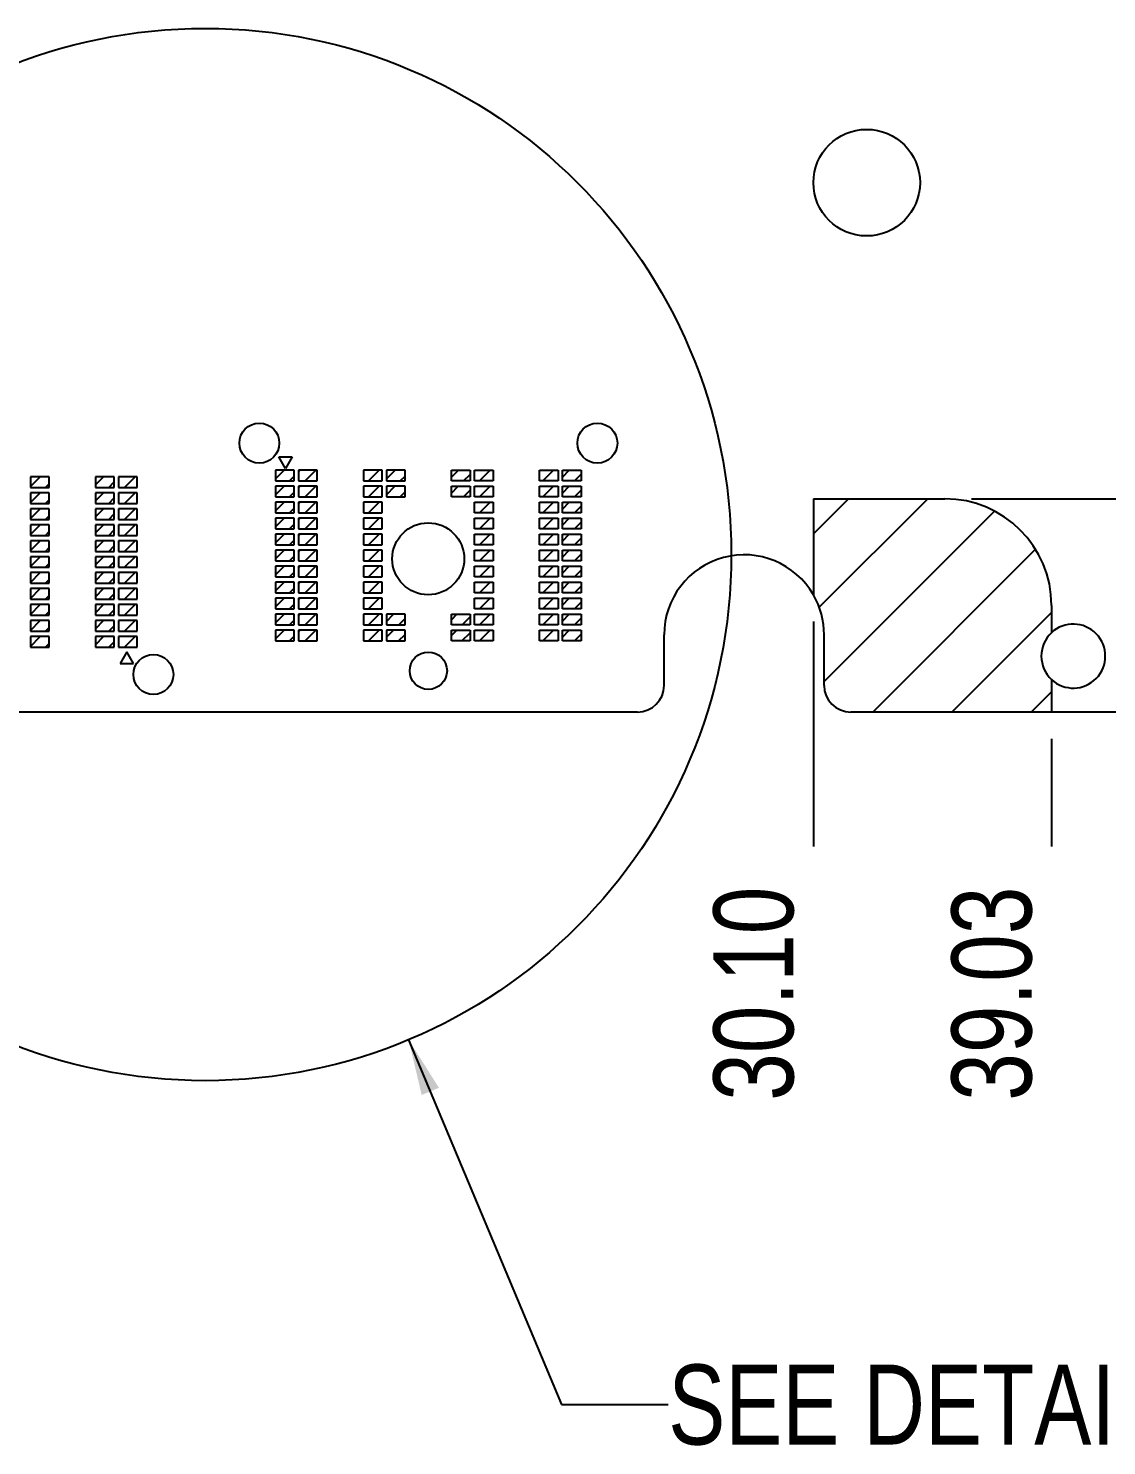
# Model space of a CAD drawing. Header units: millimetres. Extents: x 0 to 420, y 0 to 297.
# Drawn here: x 123.9 to 164.3, y 115.5 to 168.7 of the extents above; entities that cross this region are included whole.
import ezdxf

# ---------------------------------------------------------------- set-up
doc = ezdxf.new("R2010")
doc.units = ezdxf.units.MM
doc.header["$LTSCALE"] = 23.1
doc.layers.get('0').update_dxf_attribs({"linetype": 'CONTINUOUS'})
doc.layers.add('ASSEM_MEM', color=7, linetype='CONTINUOUS')
doc.layers.add('DETAIL', color=7, linetype='CONTINUOUS')
doc.styles.get("Standard").update_dxf_attribs({"font": 'txt', "width": 0.8})
doc.dimstyles.new('DIMSTYLE_1', dxfattribs={"dimtxt": 3, "dimasz": 2.1, "dimexe": 2, "dimexo": 1, "dimgap": 0.75, "dimtad": 0, "dimtih": 1, "dimtoh": 1, "dimzin": 0, "dimdsep": 46, "dimtxsty": 'STANDARD', "dimblk": '_FILLED', "dimblk1": '_FILLED', "dimblk2": '_FILLED', "dimcen": 0.09, "dimazin": 0, "dimtp": 0.01, "dimtm": 0.01, "dimtfac": 1, "dimtofl": 0, "dimtmove": 0, "dimatfit": 3, "dimldrblk": '_FILLED', "dimfxl": 1, "dimtolj": 1, "dimtzin": 0, "dimarcsym": 0})
doc.dimstyles.get("Standard").update_dxf_attribs({"dimtxt": 3, "dimasz": 2.1, "dimexe": 2, "dimexo": 1, "dimtad": 1, "dimzin": 0, "dimdsep": 46, "dimtxsty": 'STANDARD', "dimblk": '_FILLED', "dimblk1": '_FILLED', "dimblk2": '_FILLED', "dimcen": 0.09, "dimazin": 0, "dimtol": 1, "dimtp": 0.01, "dimtm": 0.01, "dimtfac": 1, "dimtofl": 0, "dimtmove": 0, "dimatfit": 3, "dimldrblk": '_FILLED', "dimfxl": 1, "dimtolj": 1, "dimtzin": 0, "dimarcsym": 0})

# ---------------------------------------------------------------- blocks, each defined once
blk = doc.blocks.new('*D9')
at = {"color": 2, "linetype": 'CONTINUOUS'}
blk.add_line((171.748, 149.454), (171.748, 138.96), dxfattribs=at)
at = {"color": 2, "linetype": 'CONTINUOUS', "insert": (167.998, 137.46), "char_height": 3, "width": 12, "attachment_point": 3, "rotation": 90, "line_spacing_factor": 0.9}
blk.add_mtext('48.50', dxfattribs=at)
blk = doc.blocks.new('_FILLED')
at = {"color": 0, "linetype": 'BYBLOCK'}
blk.add_solid([(0, 0), (-1, 0.167), (-1, -0.167)], dxfattribs=at)
blk = doc.blocks.new('*D10')
at = {"color": 2, "linetype": 'CONTINUOUS'}
blk.add_line((162.28, 142.054), (162.28, 138.006), dxfattribs=at)
at = {"color": 2, "linetype": 'CONTINUOUS', "insert": (158.53, 136.506), "char_height": 3, "width": 12, "attachment_point": 3, "rotation": 90, "line_spacing_factor": 0.9}
blk.add_mtext('39.03', dxfattribs=at)
blk = doc.blocks.new('*D11')
at = {"color": 2, "linetype": 'CONTINUOUS'}
blk.add_line((153.348, 146.45), (153.348, 138.006), dxfattribs=at)
at = {"color": 2, "linetype": 'CONTINUOUS', "insert": (149.598, 136.506), "char_height": 3, "width": 12, "attachment_point": 3, "rotation": 90, "line_spacing_factor": 0.9}
blk.add_mtext('30.10', dxfattribs=at)
blk = doc.blocks.new('*D24')
at = {"color": 2, "linetype": 'CONTINUOUS'}
blk.add_line((159.28, 151.054), (202.695, 151.054), dxfattribs=at)
at = {"color": 2, "linetype": 'CONTINUOUS', "insert": (204.195, 154.804), "char_height": 3, "width": 12, "attachment_point": 1, "line_spacing_factor": 0.9}
blk.add_mtext('12.00', dxfattribs=at)

msp = doc.modelspace()

# ---------------------------------------------------------------- linework, layer by layer
at = {"color": 2, "linetype": 'CONTINUOUS'}
msp.add_circle((130.531, 148.965), 19.738, dxfattribs=at)
at = {"layer": 'ASSEM_MEM', "color": 4, "linetype": 'CONTINUOUS'}
for p, q in [((133.297, 152.624), (133.797, 152.624)), ((133.547, 152.191), (133.297, 152.624)), ((133.797, 152.624), (133.547, 152.191)), ((133.873, 152.124), (133.173, 152.124)), ((133.173, 152.124), (133.173, 151.724)), ((133.873, 151.724), (133.873, 152.124)), ((134.733, 152.124), (134.033, 152.124)), ((134.033, 152.124), (134.033, 151.724)), ((134.733, 151.724), (134.733, 152.124)), ((137.173, 152.124), (136.473, 152.124)), ((136.473, 152.124), (136.473, 151.724)), ((137.173, 151.724), (137.173, 152.124)), ((138.033, 152.124), (137.333, 152.124)), ((137.333, 152.124), (137.333, 151.724)), ((138.033, 151.724), (138.033, 152.124)), ((139.773, 152.124), (140.473, 152.124)), ((139.773, 151.724), (139.773, 152.124)), ((140.473, 152.124), (140.473, 151.724)), ((140.633, 152.124), (141.333, 152.124)), ((140.633, 151.724), (140.633, 152.124)), ((141.333, 152.124), (141.333, 151.724)), ((143.073, 152.124), (143.773, 152.124)), ((143.073, 151.724), (143.073, 152.124)), ((143.773, 152.124), (143.773, 151.724)), ((143.933, 152.124), (144.633, 152.124)), ((143.933, 151.724), (143.933, 152.124)), ((144.633, 152.124), (144.633, 151.724)), ((124.678, 151.884), (123.978, 151.884)), ((123.978, 151.884), (123.978, 151.484)), ((124.678, 151.484), (124.678, 151.884)), ((127.118, 151.884), (126.418, 151.884)), ((126.418, 151.884), (126.418, 151.484)), ((127.118, 151.484), (127.118, 151.884)), ((127.978, 151.884), (127.278, 151.884)), ((127.278, 151.884), (127.278, 151.484)), ((127.978, 151.484), (127.978, 151.884)), ((133.173, 151.724), (133.873, 151.724)), ((134.033, 151.724), (134.733, 151.724)), ((136.473, 151.724), (137.173, 151.724)), ((137.333, 151.724), (138.033, 151.724)), ((140.473, 151.724), (139.773, 151.724)), ((141.333, 151.724), (140.633, 151.724)), ((143.773, 151.724), (143.073, 151.724)), ((144.633, 151.724), (143.933, 151.724)), ((123.978, 151.484), (124.678, 151.484)), ((124.678, 151.284), (123.978, 151.284)), ((123.978, 151.284), (123.978, 150.884)), ((124.678, 150.884), (124.678, 151.284)), ((126.418, 151.484), (127.118, 151.484)), ((127.118, 151.284), (126.418, 151.284)), ((126.418, 151.284), (126.418, 150.884)), ((127.118, 150.884), (127.118, 151.284)), ((127.278, 151.484), (127.978, 151.484)), ((127.978, 151.284), (127.278, 151.284)), ((127.278, 151.284), (127.278, 150.884)), ((127.978, 150.884), (127.978, 151.284)), ((133.873, 151.524), (133.173, 151.524)), ((133.173, 151.524), (133.173, 151.124)), ((133.173, 151.124), (133.873, 151.124)), ((133.873, 151.124), (133.873, 151.524)), ((134.733, 151.524), (134.033, 151.524)), ((134.033, 151.524), (134.033, 151.124)), ((134.033, 151.124), (134.733, 151.124)), ((134.733, 151.124), (134.733, 151.524)), ((137.173, 151.524), (136.473, 151.524)), ((136.473, 151.524), (136.473, 151.124)), ((136.473, 151.124), (137.173, 151.124)), ((137.173, 151.124), (137.173, 151.524)), ((138.033, 151.524), (137.333, 151.524)), ((137.333, 151.524), (137.333, 151.124)), ((137.333, 151.124), (138.033, 151.124)), ((138.033, 151.124), (138.033, 151.524)), ((139.773, 151.524), (140.473, 151.524)), ((139.773, 151.124), (139.773, 151.524)), ((140.473, 151.124), (139.773, 151.124)), ((140.473, 151.524), (140.473, 151.124)), ((140.633, 151.524), (141.333, 151.524)), ((140.633, 151.124), (140.633, 151.524)), ((141.333, 151.124), (140.633, 151.124)), ((141.333, 151.524), (141.333, 151.124)), ((143.073, 151.524), (143.773, 151.524)), ((143.073, 151.124), (143.073, 151.524)), ((143.773, 151.124), (143.073, 151.124)), ((143.773, 151.524), (143.773, 151.124)), ((143.933, 151.524), (144.633, 151.524)), ((143.933, 151.124), (143.933, 151.524)), ((144.633, 151.124), (143.933, 151.124)), ((144.633, 151.524), (144.633, 151.124)), ((153.348, 151.054), (158.28, 151.054)), ((153.348, 151.054), (153.348, 147.45)), ((123.978, 150.884), (124.678, 150.884)), ((124.678, 150.684), (123.978, 150.684)), ((123.978, 150.684), (123.978, 150.284)), ((124.678, 150.284), (124.678, 150.684)), ((126.418, 150.884), (127.118, 150.884)), ((127.118, 150.684), (126.418, 150.684)), ((126.418, 150.684), (126.418, 150.284)), ((127.118, 150.284), (127.118, 150.684)), ((127.278, 150.884), (127.978, 150.884)), ((127.978, 150.684), (127.278, 150.684)), ((127.278, 150.684), (127.278, 150.284)), ((127.978, 150.284), (127.978, 150.684)), ((133.873, 150.924), (133.173, 150.924)), ((133.173, 150.924), (133.173, 150.524)), ((133.173, 150.524), (133.873, 150.524)), ((133.873, 150.524), (133.873, 150.924)), ((134.733, 150.924), (134.033, 150.924)), ((134.033, 150.924), (134.033, 150.524)), ((134.033, 150.524), (134.733, 150.524)), ((134.733, 150.524), (134.733, 150.924)), ((137.173, 150.924), (136.473, 150.924)), ((136.473, 150.924), (136.473, 150.524)), ((136.473, 150.524), (137.173, 150.524)), ((137.173, 150.524), (137.173, 150.924)), ((140.633, 150.924), (141.333, 150.924)), ((140.633, 150.524), (140.633, 150.924)), ((141.333, 150.524), (140.633, 150.524)), ((141.333, 150.924), (141.333, 150.524)), ((143.073, 150.924), (143.773, 150.924)), ((143.073, 150.524), (143.073, 150.924)), ((143.773, 150.524), (143.073, 150.524)), ((143.773, 150.924), (143.773, 150.524)), ((143.933, 150.924), (144.633, 150.924)), ((143.933, 150.524), (143.933, 150.924)), ((144.633, 150.524), (143.933, 150.524)), ((144.633, 150.924), (144.633, 150.524)), ((123.978, 150.284), (124.678, 150.284)), ((124.678, 150.084), (123.978, 150.084)), ((123.978, 150.084), (123.978, 149.684)), ((124.678, 149.684), (124.678, 150.084)), ((126.418, 150.284), (127.118, 150.284)), ((127.118, 150.084), (126.418, 150.084)), ((126.418, 150.084), (126.418, 149.684)), ((127.118, 149.684), (127.118, 150.084)), ((127.278, 150.284), (127.978, 150.284)), ((127.978, 150.084), (127.278, 150.084)), ((127.278, 150.084), (127.278, 149.684)), ((127.978, 149.684), (127.978, 150.084)), ((133.873, 150.324), (133.173, 150.324)), ((133.173, 150.324), (133.173, 149.924)), ((133.873, 149.924), (133.873, 150.324)), ((134.733, 150.324), (134.033, 150.324)), ((134.033, 150.324), (134.033, 149.924)), ((134.733, 149.924), (134.733, 150.324)), ((137.173, 150.324), (136.473, 150.324)), ((136.473, 150.324), (136.473, 149.924)), ((137.173, 149.924), (137.173, 150.324)), ((140.633, 150.324), (141.333, 150.324)), ((140.633, 149.924), (140.633, 150.324)), ((141.333, 150.324), (141.333, 149.924)), ((143.073, 150.324), (143.773, 150.324)), ((143.073, 149.924), (143.073, 150.324)), ((143.773, 150.324), (143.773, 149.924)), ((143.933, 150.324), (144.633, 150.324)), ((143.933, 149.924), (143.933, 150.324)), ((144.633, 150.324), (144.633, 149.924)), ((123.978, 149.684), (124.678, 149.684)), ((124.678, 149.484), (123.978, 149.484)), ((123.978, 149.484), (123.978, 149.084)), ((124.678, 149.084), (124.678, 149.484)), ((126.418, 149.684), (127.118, 149.684)), ((127.118, 149.484), (126.418, 149.484)), ((126.418, 149.484), (126.418, 149.084)), ((127.118, 149.084), (127.118, 149.484)), ((127.278, 149.684), (127.978, 149.684)), ((127.978, 149.484), (127.278, 149.484)), ((127.278, 149.484), (127.278, 149.084)), ((127.978, 149.084), (127.978, 149.484)), ((133.173, 149.924), (133.873, 149.924)), ((133.873, 149.724), (133.173, 149.724)), ((133.173, 149.724), (133.173, 149.324)), ((133.873, 149.324), (133.873, 149.724)), ((134.033, 149.924), (134.733, 149.924)), ((134.733, 149.724), (134.033, 149.724)), ((134.033, 149.724), (134.033, 149.324)), ((134.733, 149.324), (134.733, 149.724)), ((136.473, 149.924), (137.173, 149.924)), ((137.173, 149.724), (136.473, 149.724)), ((136.473, 149.724), (136.473, 149.324)), ((137.173, 149.324), (137.173, 149.724)), ((141.333, 149.924), (140.633, 149.924)), ((140.633, 149.724), (141.333, 149.724)), ((140.633, 149.324), (140.633, 149.724)), ((141.333, 149.724), (141.333, 149.324)), ((143.773, 149.924), (143.073, 149.924)), ((143.073, 149.724), (143.773, 149.724)), ((143.073, 149.324), (143.073, 149.724)), ((143.773, 149.724), (143.773, 149.324)), ((144.633, 149.924), (143.933, 149.924)), ((143.933, 149.724), (144.633, 149.724)), ((143.933, 149.324), (143.933, 149.724)), ((144.633, 149.724), (144.633, 149.324)), ((123.978, 149.084), (124.678, 149.084)), ((124.678, 148.884), (123.978, 148.884)), ((123.978, 148.884), (123.978, 148.484)), ((124.678, 148.484), (124.678, 148.884)), ((126.418, 149.084), (127.118, 149.084)), ((127.118, 148.884), (126.418, 148.884)), ((126.418, 148.884), (126.418, 148.484)), ((127.118, 148.484), (127.118, 148.884)), ((127.278, 149.084), (127.978, 149.084)), ((127.978, 148.884), (127.278, 148.884)), ((127.278, 148.884), (127.278, 148.484)), ((127.978, 148.484), (127.978, 148.884)), ((133.173, 149.324), (133.873, 149.324)), ((133.873, 149.124), (133.173, 149.124)), ((133.173, 149.124), (133.173, 148.724)), ((133.873, 148.724), (133.873, 149.124)), ((134.033, 149.324), (134.733, 149.324)), ((134.733, 149.124), (134.033, 149.124)), ((134.033, 149.124), (134.033, 148.724)), ((134.733, 148.724), (134.733, 149.124)), ((136.473, 149.324), (137.173, 149.324)), ((137.173, 149.124), (136.473, 149.124)), ((136.473, 149.124), (136.473, 148.724)), ((137.173, 148.724), (137.173, 149.124)), ((141.333, 149.324), (140.633, 149.324)), ((140.633, 149.124), (141.333, 149.124)), ((140.633, 148.724), (140.633, 149.124)), ((141.333, 149.124), (141.333, 148.724)), ((143.773, 149.324), (143.073, 149.324)), ((143.073, 149.124), (143.773, 149.124)), ((143.073, 148.724), (143.073, 149.124)), ((143.773, 149.124), (143.773, 148.724)), ((144.633, 149.324), (143.933, 149.324)), ((143.933, 149.124), (144.633, 149.124)), ((143.933, 148.724), (143.933, 149.124)), ((144.633, 149.124), (144.633, 148.724)), ((123.978, 148.484), (124.678, 148.484)), ((126.418, 148.484), (127.118, 148.484)), ((127.278, 148.484), (127.978, 148.484)), ((133.173, 148.724), (133.873, 148.724)), ((133.873, 148.524), (133.173, 148.524)), ((133.173, 148.524), (133.173, 148.124)), ((133.873, 148.124), (133.873, 148.524)), ((134.033, 148.724), (134.733, 148.724)), ((134.733, 148.524), (134.033, 148.524)), ((134.033, 148.524), (134.033, 148.124)), ((134.733, 148.124), (134.733, 148.524)), ((136.473, 148.724), (137.173, 148.724)), ((137.173, 148.524), (136.473, 148.524)), ((136.473, 148.524), (136.473, 148.124)), ((137.173, 148.124), (137.173, 148.524)), ((141.333, 148.724), (140.633, 148.724)), ((140.633, 148.524), (141.333, 148.524)), ((140.633, 148.124), (140.633, 148.524)), ((141.333, 148.524), (141.333, 148.124)), ((143.773, 148.724), (143.073, 148.724)), ((143.073, 148.524), (143.773, 148.524)), ((143.073, 148.124), (143.073, 148.524)), ((143.773, 148.524), (143.773, 148.124)), ((144.633, 148.724), (143.933, 148.724)), ((143.933, 148.524), (144.633, 148.524)), ((143.933, 148.124), (143.933, 148.524)), ((144.633, 148.524), (144.633, 148.124)), ((124.678, 148.284), (123.978, 148.284)), ((123.978, 148.284), (123.978, 147.884)), ((123.978, 147.884), (124.678, 147.884)), ((124.678, 147.884), (124.678, 148.284)), ((127.118, 148.284), (126.418, 148.284)), ((126.418, 148.284), (126.418, 147.884)), ((126.418, 147.884), (127.118, 147.884)), ((127.118, 147.884), (127.118, 148.284)), ((127.978, 148.284), (127.278, 148.284)), ((127.278, 148.284), (127.278, 147.884)), ((127.278, 147.884), (127.978, 147.884)), ((127.978, 147.884), (127.978, 148.284)), ((133.173, 148.124), (133.873, 148.124)), ((133.873, 147.924), (133.173, 147.924)), ((133.173, 147.924), (133.173, 147.524)), ((133.873, 147.524), (133.873, 147.924)), ((134.033, 148.124), (134.733, 148.124)), ((134.733, 147.924), (134.033, 147.924)), ((134.033, 147.924), (134.033, 147.524)), ((134.733, 147.524), (134.733, 147.924)), ((136.473, 148.124), (137.173, 148.124)), ((137.173, 147.924), (136.473, 147.924)), ((136.473, 147.924), (136.473, 147.524)), ((137.173, 147.524), (137.173, 147.924)), ((141.333, 148.124), (140.633, 148.124)), ((140.633, 147.924), (141.333, 147.924)), ((140.633, 147.524), (140.633, 147.924)), ((141.333, 147.924), (141.333, 147.524)), ((143.773, 148.124), (143.073, 148.124)), ((143.073, 147.924), (143.773, 147.924)), ((143.073, 147.524), (143.073, 147.924)), ((143.773, 147.924), (143.773, 147.524)), ((144.633, 148.124), (143.933, 148.124)), ((143.933, 147.924), (144.633, 147.924)), ((143.933, 147.524), (143.933, 147.924)), ((144.633, 147.924), (144.633, 147.524)), ((124.678, 147.684), (123.978, 147.684)), ((123.978, 147.684), (123.978, 147.284)), ((123.978, 147.284), (124.678, 147.284)), ((124.678, 147.284), (124.678, 147.684)), ((127.118, 147.684), (126.418, 147.684)), ((126.418, 147.684), (126.418, 147.284)), ((126.418, 147.284), (127.118, 147.284)), ((127.118, 147.284), (127.118, 147.684)), ((127.978, 147.684), (127.278, 147.684)), ((127.278, 147.684), (127.278, 147.284)), ((127.278, 147.284), (127.978, 147.284)), ((127.978, 147.284), (127.978, 147.684)), ((133.173, 147.524), (133.873, 147.524)), ((133.873, 147.324), (133.173, 147.324)), ((133.173, 147.324), (133.173, 146.924)), ((133.873, 146.924), (133.873, 147.324)), ((134.033, 147.524), (134.733, 147.524)), ((134.733, 147.324), (134.033, 147.324)), ((134.033, 147.324), (134.033, 146.924)), ((134.733, 146.924), (134.733, 147.324)), ((136.473, 147.524), (137.173, 147.524)), ((137.173, 147.324), (136.473, 147.324)), ((136.473, 147.324), (136.473, 146.924)), ((137.173, 146.924), (137.173, 147.324)), ((141.333, 147.524), (140.633, 147.524)), ((140.633, 147.324), (141.333, 147.324)), ((140.633, 146.924), (140.633, 147.324)), ((141.333, 147.324), (141.333, 146.924)), ((143.773, 147.524), (143.073, 147.524)), ((143.073, 147.324), (143.773, 147.324)), ((143.073, 146.924), (143.073, 147.324)), ((143.773, 147.324), (143.773, 146.924)), ((144.633, 147.524), (143.933, 147.524)), ((143.933, 147.324), (144.633, 147.324)), ((143.933, 146.924), (143.933, 147.324)), ((144.633, 147.324), (144.633, 146.924)), ((124.678, 147.084), (123.978, 147.084)), ((123.978, 147.084), (123.978, 146.684)), ((124.678, 146.684), (124.678, 147.084)), ((127.118, 147.084), (126.418, 147.084)), ((126.418, 147.084), (126.418, 146.684)), ((127.118, 146.684), (127.118, 147.084)), ((127.978, 147.084), (127.278, 147.084)), ((127.278, 147.084), (127.278, 146.684)), ((127.978, 146.684), (127.978, 147.084)), ((133.173, 146.924), (133.873, 146.924)), ((134.033, 146.924), (134.733, 146.924)), ((136.473, 146.924), (137.173, 146.924)), ((141.333, 146.924), (140.633, 146.924)), ((143.773, 146.924), (143.073, 146.924)), ((144.633, 146.924), (143.933, 146.924)), ((162.28, 147.054), (162.28, 146.032)), ((123.978, 146.684), (124.678, 146.684)), ((124.678, 146.484), (123.978, 146.484)), ((123.978, 146.484), (123.978, 146.084)), ((124.678, 146.084), (124.678, 146.484)), ((126.418, 146.684), (127.118, 146.684)), ((127.118, 146.484), (126.418, 146.484)), ((126.418, 146.484), (126.418, 146.084)), ((127.118, 146.084), (127.118, 146.484)), ((127.278, 146.684), (127.978, 146.684)), ((127.978, 146.484), (127.278, 146.484)), ((127.278, 146.484), (127.278, 146.084)), ((127.978, 146.084), (127.978, 146.484)), ((133.873, 146.724), (133.173, 146.724)), ((133.173, 146.724), (133.173, 146.324)), ((133.173, 146.324), (133.873, 146.324)), ((133.873, 146.324), (133.873, 146.724)), ((134.733, 146.724), (134.033, 146.724)), ((134.033, 146.724), (134.033, 146.324)), ((134.033, 146.324), (134.733, 146.324)), ((134.733, 146.324), (134.733, 146.724)), ((137.173, 146.724), (136.473, 146.724)), ((136.473, 146.724), (136.473, 146.324)), ((136.473, 146.324), (137.173, 146.324)), ((137.173, 146.324), (137.173, 146.724)), ((138.033, 146.724), (137.333, 146.724)), ((137.333, 146.724), (137.333, 146.324)), ((137.333, 146.324), (138.033, 146.324)), ((138.033, 146.324), (138.033, 146.724)), ((139.773, 146.724), (140.473, 146.724)), ((139.773, 146.324), (139.773, 146.724)), ((140.473, 146.324), (139.773, 146.324)), ((140.473, 146.724), (140.473, 146.324)), ((140.633, 146.724), (141.333, 146.724)), ((140.633, 146.324), (140.633, 146.724)), ((141.333, 146.324), (140.633, 146.324)), ((141.333, 146.724), (141.333, 146.324)), ((143.073, 146.724), (143.773, 146.724)), ((143.073, 146.324), (143.073, 146.724)), ((143.773, 146.324), (143.073, 146.324)), ((143.773, 146.724), (143.773, 146.324)), ((143.933, 146.724), (144.633, 146.724)), ((143.933, 146.324), (143.933, 146.724)), ((144.633, 146.324), (143.933, 146.324)), ((144.633, 146.724), (144.633, 146.324)), ((123.978, 146.084), (124.678, 146.084)), ((124.678, 145.884), (123.978, 145.884)), ((123.978, 145.884), (123.978, 145.484)), ((124.678, 145.484), (124.678, 145.884)), ((126.418, 146.084), (127.118, 146.084)), ((127.118, 145.884), (126.418, 145.884)), ((126.418, 145.884), (126.418, 145.484)), ((127.118, 145.484), (127.118, 145.884)), ((127.278, 146.084), (127.978, 146.084)), ((127.978, 145.884), (127.278, 145.884)), ((127.278, 145.884), (127.278, 145.484)), ((127.978, 145.484), (127.978, 145.884)), ((133.873, 146.124), (133.173, 146.124)), ((133.173, 146.124), (133.173, 145.724)), ((133.173, 145.724), (133.873, 145.724)), ((133.873, 145.724), (133.873, 146.124)), ((134.733, 146.124), (134.033, 146.124)), ((134.033, 146.124), (134.033, 145.724)), ((134.033, 145.724), (134.733, 145.724)), ((134.733, 145.724), (134.733, 146.124)), ((137.173, 146.124), (136.473, 146.124)), ((136.473, 146.124), (136.473, 145.724)), ((136.473, 145.724), (137.173, 145.724)), ((137.173, 145.724), (137.173, 146.124)), ((138.033, 146.124), (137.333, 146.124)), ((137.333, 146.124), (137.333, 145.724)), ((137.333, 145.724), (138.033, 145.724)), ((138.033, 145.724), (138.033, 146.124)), ((139.773, 146.124), (140.473, 146.124)), ((139.773, 145.724), (139.773, 146.124)), ((140.473, 145.724), (139.773, 145.724)), ((140.473, 146.124), (140.473, 145.724)), ((140.633, 146.124), (141.333, 146.124)), ((140.633, 145.724), (140.633, 146.124)), ((141.333, 145.724), (140.633, 145.724)), ((141.333, 146.124), (141.333, 145.724)), ((143.073, 146.124), (143.773, 146.124)), ((143.073, 145.724), (143.073, 146.124)), ((143.773, 145.724), (143.073, 145.724)), ((143.773, 146.124), (143.773, 145.724)), ((143.933, 146.124), (144.633, 146.124)), ((143.933, 145.724), (143.933, 146.124)), ((144.633, 145.724), (143.933, 145.724)), ((144.633, 146.124), (144.633, 145.724)), ((153.748, 144.054), (153.748, 145.954)), ((123.978, 145.484), (124.678, 145.484)), ((126.418, 145.484), (127.118, 145.484)), ((127.278, 145.484), (127.978, 145.484)), ((127.588, 145.31), (127.338, 144.877)), ((127.838, 144.877), (127.588, 145.31)), ((127.338, 144.877), (127.838, 144.877)), ((162.28, 144.276), (162.28, 143.054)), ((162.28, 143.054), (154.748, 143.054))]:
    msp.add_line(p, q, dxfattribs=at)
at = {"layer": 'ASSEM_MEM', "color": 2, "linetype": 'CONTINUOUS'}
for p, q in [((133.173, 151.802), (133.495, 152.124)), ((134.033, 152.068), (134.089, 152.124)), ((134.283, 151.724), (134.683, 152.124)), ((136.659, 151.724), (137.059, 152.124)), ((137.333, 151.802), (137.655, 152.124)), ((139.773, 151.866), (140.031, 152.124)), ((140.817, 151.724), (141.217, 152.124)), ((143.193, 151.724), (143.593, 152.124)), ((143.933, 151.87), (144.187, 152.124)), ((123.978, 151.516), (124.346, 151.884)), ((124.54, 151.484), (124.678, 151.622)), ((126.418, 151.58), (126.722, 151.884)), ((126.915, 151.484), (127.118, 151.686)), ((127.278, 151.846), (127.315, 151.884)), ((127.509, 151.484), (127.909, 151.884)), ((133.689, 151.724), (133.873, 151.908)), ((137.849, 151.724), (138.033, 151.908)), ((140.225, 151.724), (140.473, 151.972)), ((144.381, 151.724), (144.633, 151.976)), ((123.978, 150.916), (124.346, 151.284)), ((124.54, 150.884), (124.678, 151.022)), ((126.418, 150.98), (126.722, 151.284)), ((126.915, 150.884), (127.118, 151.086)), ((127.278, 151.246), (127.315, 151.284)), ((127.509, 150.884), (127.909, 151.284)), ((133.173, 151.202), (133.495, 151.524)), ((133.689, 151.124), (133.873, 151.308)), ((134.033, 151.468), (134.089, 151.524)), ((134.283, 151.124), (134.683, 151.524)), ((136.659, 151.124), (137.059, 151.524)), ((137.333, 151.208), (137.649, 151.524)), ((137.843, 151.124), (138.033, 151.314)), ((139.773, 151.272), (140.025, 151.524)), ((140.219, 151.124), (140.473, 151.378)), ((140.817, 151.124), (141.217, 151.524)), ((143.193, 151.124), (143.593, 151.524)), ((143.933, 151.27), (144.187, 151.524)), ((144.381, 151.124), (144.633, 151.376)), ((153.348, 149.736), (154.666, 151.054)), ((153.566, 146.984), (157.635, 151.054)), ((123.978, 150.316), (124.346, 150.684)), ((126.418, 150.38), (126.722, 150.684)), ((126.915, 150.284), (127.118, 150.486)), ((127.278, 150.646), (127.315, 150.684)), ((127.509, 150.284), (127.909, 150.684)), ((133.173, 150.602), (133.495, 150.924)), ((133.689, 150.524), (133.873, 150.708)), ((134.033, 150.868), (134.089, 150.924)), ((134.283, 150.524), (134.683, 150.924)), ((136.659, 150.524), (137.059, 150.924)), ((140.817, 150.524), (141.217, 150.924)), ((143.193, 150.524), (143.593, 150.924)), ((143.933, 150.67), (144.187, 150.924)), ((144.381, 150.524), (144.633, 150.776)), ((153.748, 144.197), (160.144, 150.593)), ((123.978, 149.716), (124.346, 150.084)), ((124.54, 150.284), (124.678, 150.422)), ((126.418, 149.78), (126.722, 150.084)), ((127.278, 150.046), (127.315, 150.084)), ((127.509, 149.684), (127.909, 150.084)), ((133.173, 150.002), (133.495, 150.324)), ((133.689, 149.924), (133.873, 150.108)), ((134.033, 150.268), (134.089, 150.324)), ((134.283, 149.924), (134.683, 150.324)), ((136.659, 149.924), (137.059, 150.324)), ((140.817, 149.924), (141.217, 150.324)), ((143.193, 149.924), (143.593, 150.324)), ((143.933, 150.07), (144.187, 150.324)), ((144.381, 149.924), (144.633, 150.176)), ((123.978, 149.116), (124.346, 149.484)), ((124.54, 149.684), (124.678, 149.822)), ((126.418, 149.18), (126.722, 149.484)), ((126.915, 149.684), (127.118, 149.886)), ((127.278, 149.446), (127.315, 149.484)), ((127.509, 149.084), (127.909, 149.484)), ((133.173, 149.402), (133.495, 149.724)), ((133.689, 149.324), (133.873, 149.508)), ((134.033, 149.668), (134.089, 149.724)), ((134.283, 149.324), (134.683, 149.724)), ((136.659, 149.324), (137.059, 149.724)), ((140.817, 149.324), (141.217, 149.724)), ((143.193, 149.324), (143.593, 149.724)), ((143.933, 149.47), (144.187, 149.724)), ((144.381, 149.324), (144.633, 149.576)), ((123.978, 148.516), (124.346, 148.884)), ((124.54, 149.084), (124.678, 149.222)), ((126.418, 148.58), (126.722, 148.884)), ((126.915, 149.084), (127.118, 149.286)), ((127.278, 148.846), (127.315, 148.884)), ((127.509, 148.484), (127.909, 148.884)), ((133.173, 148.802), (133.495, 149.124)), ((133.689, 148.724), (133.873, 148.908)), ((134.033, 149.068), (134.089, 149.124)), ((134.283, 148.724), (134.683, 149.124)), ((136.659, 148.724), (137.059, 149.124)), ((140.817, 148.724), (141.217, 149.124)), ((143.193, 148.724), (143.593, 149.124)), ((143.933, 148.87), (144.187, 149.124)), ((144.381, 148.724), (144.633, 148.976)), ((155.575, 143.054), (161.681, 149.16)), ((124.54, 148.484), (124.678, 148.622)), ((126.915, 148.484), (127.118, 148.686)), ((133.173, 148.202), (133.495, 148.524)), ((134.033, 148.468), (134.089, 148.524)), ((134.283, 148.124), (134.683, 148.524)), ((136.659, 148.124), (137.059, 148.524)), ((140.817, 148.124), (141.217, 148.524)), ((143.193, 148.124), (143.593, 148.524)), ((143.933, 148.27), (144.187, 148.524)), ((144.381, 148.124), (144.633, 148.376)), ((123.978, 147.916), (124.346, 148.284)), ((124.54, 147.884), (124.678, 148.022)), ((126.418, 147.98), (126.722, 148.284)), ((126.915, 147.884), (127.118, 148.086)), ((127.278, 148.246), (127.315, 148.284)), ((127.509, 147.884), (127.909, 148.284)), ((133.173, 147.602), (133.495, 147.924)), ((133.689, 148.124), (133.873, 148.308)), ((134.033, 147.868), (134.089, 147.924)), ((134.283, 147.524), (134.683, 147.924)), ((136.659, 147.524), (137.059, 147.924)), ((140.817, 147.524), (141.217, 147.924)), ((143.193, 147.524), (143.593, 147.924)), ((143.933, 147.67), (144.187, 147.924)), ((123.978, 147.316), (124.346, 147.684)), ((124.54, 147.284), (124.678, 147.422)), ((126.418, 147.38), (126.722, 147.684)), ((126.915, 147.284), (127.118, 147.486)), ((127.278, 147.646), (127.315, 147.684)), ((127.509, 147.284), (127.909, 147.684)), ((133.173, 147.002), (133.495, 147.324)), ((133.689, 147.524), (133.873, 147.708)), ((134.033, 147.268), (134.089, 147.324)), ((134.283, 146.924), (134.683, 147.324)), ((136.659, 146.924), (137.059, 147.324)), ((140.817, 146.924), (141.217, 147.324)), ((143.193, 146.924), (143.593, 147.324)), ((143.933, 147.07), (144.187, 147.324)), ((144.381, 147.524), (144.633, 147.776)), ((123.978, 146.716), (124.346, 147.084)), ((124.54, 146.684), (124.678, 146.822)), ((126.418, 146.78), (126.722, 147.084)), ((126.915, 146.684), (127.118, 146.886)), ((127.278, 147.046), (127.315, 147.084)), ((127.509, 146.684), (127.909, 147.084)), ((133.689, 146.924), (133.873, 147.108)), ((144.381, 146.924), (144.633, 147.176)), ((158.545, 143.054), (162.28, 146.789)), ((123.978, 146.116), (124.346, 146.484)), ((124.54, 146.084), (124.678, 146.222)), ((126.418, 146.18), (126.722, 146.484)), ((126.915, 146.084), (127.118, 146.286)), ((127.278, 146.446), (127.315, 146.484)), ((127.509, 146.084), (127.909, 146.484)), ((133.173, 146.402), (133.495, 146.724)), ((133.689, 146.324), (133.873, 146.508)), ((134.033, 146.668), (134.089, 146.724)), ((134.283, 146.324), (134.683, 146.724)), ((136.659, 146.324), (137.059, 146.724)), ((137.333, 146.456), (137.601, 146.724)), ((137.795, 146.324), (138.033, 146.562)), ((139.773, 146.52), (139.977, 146.724)), ((140.171, 146.324), (140.473, 146.626)), ((140.817, 146.324), (141.217, 146.724)), ((143.193, 146.324), (143.593, 146.724)), ((143.933, 146.47), (144.187, 146.724)), ((144.381, 146.324), (144.633, 146.576)), ((123.978, 145.516), (124.346, 145.884)), ((126.418, 145.58), (126.722, 145.884)), ((126.915, 145.484), (127.118, 145.686)), ((127.278, 145.846), (127.315, 145.884)), ((127.509, 145.484), (127.909, 145.884)), ((133.173, 145.802), (133.495, 146.124)), ((133.689, 145.724), (133.873, 145.908)), ((134.033, 146.068), (134.089, 146.124)), ((134.283, 145.724), (134.683, 146.124)), ((136.659, 145.724), (137.059, 146.124)), ((137.333, 145.862), (137.595, 146.124)), ((137.789, 145.724), (138.033, 145.968)), ((139.773, 145.926), (139.971, 146.124)), ((140.165, 145.724), (140.473, 146.032)), ((140.817, 145.724), (141.217, 146.124)), ((143.193, 145.724), (143.593, 146.124)), ((143.933, 145.87), (144.187, 146.124)), ((144.381, 145.724), (144.633, 145.976)), ((124.54, 145.484), (124.678, 145.622)), ((161.515, 143.054), (162.28, 143.819))]:
    msp.add_line(p, q, dxfattribs=at)
at = {"layer": 'ASSEM_MEM', "color": 7, "linetype": 'CONTINUOUS'}
for p, q in [((147.748, 144.054), (147.748, 145.954)), ((146.748, 143.054), (113.748, 143.054)), ((170.748, 143.054), (162.28, 143.054))]:
    msp.add_line(p, q, dxfattribs=at)
for centre, radius in [((155.348, 162.914), 2), ((132.563, 153.144), 0.75), ((145.243, 153.144), 0.75), ((138.898, 148.804), 1.35), ((128.588, 144.464), 0.75), ((138.903, 144.604), 0.7)]:
    msp.add_circle(centre, radius, dxfattribs=at)
at = {"layer": 'ASSEM_MEM', "color": 4, "linetype": 'CONTINUOUS'}
for centre, radius, start, end in [((158.28, 147.054), 4, 0, 90), ((150.748, 145.954), 3, 0, 29.9264), ((163.098, 145.154), 1.2, 132.9574, 227.0426), ((154.748, 144.054), 1, 180, 270)]:
    msp.add_arc(centre, radius, start, end, dxfattribs=at)
at = {"layer": 'ASSEM_MEM', "color": 7, "linetype": 'CONTINUOUS'}
for centre, radius, start, end in [((150.748, 145.954), 3, 29.9264, 180), ((163.098, 145.154), 1.2, 227.0426, 132.9574), ((146.748, 144.054), 1, 270, 360)]:
    msp.add_arc(centre, radius, start, end, dxfattribs=at)

# ---------------------------------------------------------------- texts
at = {"layer": 'DETAIL', "color": 2, "linetype": 'CONTINUOUS', "insert": (147.902, 118.578), "char_height": 3, "width": 28.8, "attachment_point": 1, "line_spacing_factor": 0.9}
msp.add_mtext('SEE DETAIL A', dxfattribs=at)

# ---------------------------------------------------------------- dimensions: what is measured, and where the dimension line sits
at = {"color": 2, "linetype": 'CONTINUOUS'}
for feature_location, offset, dtype, origin, picture, middle in [((159.28, 151.054), (43.415, 0), 0, (153.348, 163.054), '*D24', (210.495, 153.304)), ((171.748, 149.454), (0, -10.494), 1, (123.248, 157.454), '*D9', (169.498, 131.46)), ((153.348, 146.45), (0, -8.445), 1, (123.248, 151.054), '*D11', (151.098, 130.506)), ((162.28, 142.054), (0, -4.048), 1, (123.248, 144.276), '*D10', (160.03, 130.581))]:
    dim = msp.add_ordinate_dim(feature_location=feature_location, offset=offset, dtype=dtype, origin=origin, dimstyle='DIMSTYLE_1', override={"dimtad": 1, "dimtih": 0, "dimtoh": 0}, dxfattribs=at)
    dim.commit()
    dim.dimension.update_dxf_attribs({"geometry": picture, "text_midpoint": middle})

# ---------------------------------------------------------------- leaders
at = {"layer": 'DETAIL', "color": 2, "linetype": 'CONTINUOUS'}
msp.add_leader([(138.164, 130.762), (143.902, 117.078), (147.902, 117.078)], dimstyle='STANDARD', override={"dimtad": 0}, dxfattribs=at)

doc.saveas('drawing.dxf')
